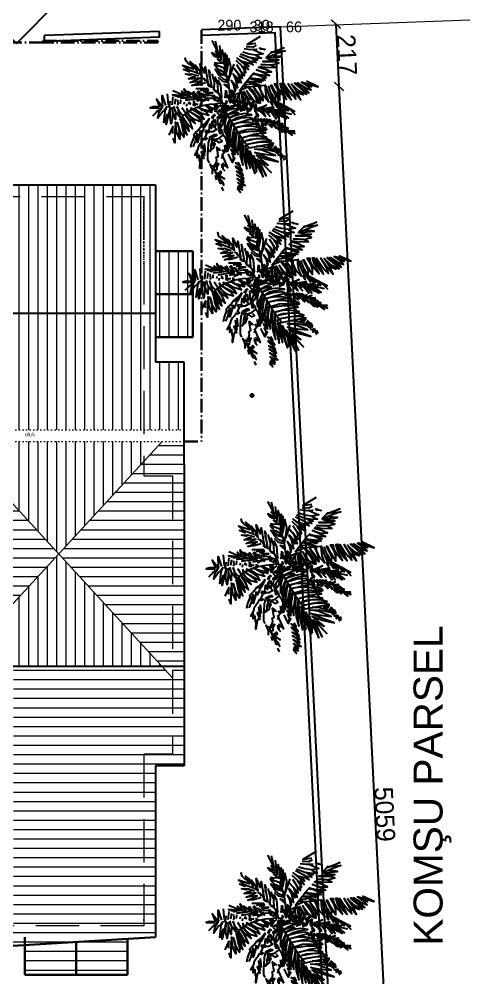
# Model space of a CAD drawing. Extents: x 775040 to 808375, y 4159409 to 4163651.
# Drawn here: x 777409 to 777801, y 4162011 to 4162842 of the extents above; entities that cross this region are included whole.
import ezdxf

# ---------------------------------------------------------------- set-up
doc = ezdxf.new("R2010")
doc.units = 0
doc.header["$MEASUREMENT"] = 0
doc.header["$PDMODE"] = 3
for name, pattern in [('ACAD_ISO07W100', [3, 0, -3]), ('ACAD_ISO10W100', [18, 12, -3, 0, -3]), ('DUZ', [500, 500]), ('HIDDEN', [0.375, 0.25, -0.125])]:
    doc.linetypes.add(name, pattern=pattern)
doc.layers.get('0').update_dxf_attribs({"linetype": 'DUZ'})
for name, color, linetype, lineweight in [('kapı', 3, 'Continuous', 9), ('NKOT', 1, 'Continuous', 0), ('Z_aks', 2, 'ACAD_ISO10W100', 30), ('Z_dış ölçü', 115, 'Continuous', 25), ('Z_g4', 4, 'Continuous', 15), ('Z_iç ölçü dikey', 111, 'Continuous', 25), ('Z_iç ölçü yatay', 75, 'Continuous', 20), ('Z_kesit çizgisi', 6, 'ACAD_ISO10W100', 30), ('Z_tarama', 8, 'Continuous', 5), ('Z_yazı', 4, 'Continuous', 20), ('Z_zemin kat emsal', 1, 'Continuous', 9)]:
    doc.layers.add(name, color=color, linetype=linetype, lineweight=lineweight)
doc.layers.add('site', color=85, linetype='Continuous')
doc.styles.add('ARIAL', font='ariblk.ttf', dxfattribs={"height": 1})
doc.dimstyles.new('ölçü 200', dxfattribs={"dimscale": 4, "dimtxt": 4, "dimasz": 2, "dimexe": 0.1, "dimexo": 0.2, "dimgap": 0.05, "dimtad": 1, "dimdec": 0, "dimlfac": 4, "dimzin": 9, "dimdsep": 46, "dimtxsty": 'Standard', "dimblk1": 'ARCHTICK', "dimblk2": 'ARCHTICK', "dimsah": 1, "dimcen": 0, "dimadec": 0, "dimazin": 0, "dimtfac": 1, "dimtdec": 0, "dimtix": 1, "dimtofl": 0, "dimtmove": 1, "dimatfit": 3, "dimldrblk": 'ARCHTICK', "dimfxl": 0, "dimtolj": 1, "dimtzin": 0, "dimarcsym": 0})
pattern_1 = [(180, (569823.703, 3115891.155), (-9e-16, -8.125), [])]
pattern_2 = [(90, (569823.703, 3115891.155), (-8.125, 9e-16), [])]

# ---------------------------------------------------------------- blocks, each defined once
blk = doc.blocks.new('_ARCHTICK')
at = {"color": 0, "linetype": 'ByBlock', "const_width": 0.15}
blk.add_lwpolyline([(-0.5, -0.5), (0.5, 0.5)], dxfattribs=at)
blk = doc.blocks.new('*D1180')
at = {"layer": 'Defpoints', "color": 0, "transparency": 16777216}
for p in [(777635.23, 4162860.74), (777636.17, 4162835.34), (777338.25, 4162824.36)]:
    blk.add_point(p, dxfattribs=at)
at = {"layer": 'Z_iç ölçü yatay', "color": 0, "lineweight": -2, "transparency": 16777216}
for p, q in [((777337.31, 4162849.75), (777635.23, 4162860.74)), ((777635.27, 4162859.74), (777635.22, 4162861.14)), ((777337.35, 4162848.75), (777337.29, 4162850.15))]:
    blk.add_line(p, q, dxfattribs=at)
at = {"layer": 'Z_iç ölçü yatay', "color": 0, "lineweight": -2, "transparency": 16777216, "xscale": 8, "yscale": 8, "zscale": 8}
for p, rotation in [((777635.23, 4162860.74), 2.112061479129752), ((777337.31, 4162849.75), 182.1120614791297)]:
    blk.add_blockref('_ARCHTICK', p, dxfattribs=dict(at, rotation=rotation))
at = {"layer": 'Z_iç ölçü yatay', "color": 0, "transparency": 16777216, "insert": (777485.97, 4162863.44), "char_height": 16, "attachment_point": 5, "rotation": 2.11206}
blk.add_mtext('\\A1;1193', dxfattribs=at)
blk = doc.blocks.new('*D1187')
at = {"layer": 'Defpoints', "color": 0, "transparency": 16777216}
for p in [(776204.38, 4162225.54), (777701.69, 4161518.06), (777677.46, 4161466.77)]:
    blk.add_point(p, dxfattribs=at)
at = {"layer": 'Z_iç ölçü yatay', "color": 0, "lineweight": -2, "transparency": 16777216}
for p, q in [((776180.58, 4162175.16), (776179.98, 4162173.89)), ((776180.15, 4162174.25), (777677.46, 4161466.77)), ((777677.88, 4161467.68), (777677.29, 4161466.41))]:
    blk.add_line(p, q, dxfattribs=at)
at = {"layer": 'Z_iç ölçü yatay', "color": 0, "lineweight": -2, "transparency": 16777216, "xscale": 8, "yscale": 8, "zscale": 8}
for p, rotation in [((776180.15, 4162174.25), 154.7091750092404), ((777677.46, 4161466.77), 334.7091750092404)]:
    blk.add_blockref('_ARCHTICK', p, dxfattribs=dict(at, rotation=rotation))
at = {"layer": 'Z_iç ölçü yatay', "color": 0, "transparency": 16777216, "insert": (776932.31, 4161827.93), "char_height": 16, "attachment_point": 5, "rotation": 334.70918}
blk.add_mtext('\\A1;6624', dxfattribs=at)
blk = doc.blocks.new('*D1188')
at = {"layer": 'Defpoints', "color": 0, "transparency": 16777216}
for p in [(777638.86, 4162781.19), (777687.05, 4162783.59), (777701.69, 4161518.06)]:
    blk.add_point(p, dxfattribs=at)
at = {"layer": 'Z_iç ölçü yatay', "color": 0, "lineweight": -2, "transparency": 16777216}
for p, q in [((777686.05, 4162783.54), (777687.45, 4162783.61)), ((777749.88, 4161520.46), (777687.05, 4162783.59)), ((777748.88, 4161520.41), (777750.28, 4161520.48))]:
    blk.add_line(p, q, dxfattribs=at)
at = {"layer": 'Z_iç ölçü yatay', "color": 0, "lineweight": -2, "transparency": 16777216, "xscale": 8, "yscale": 8, "zscale": 8}
for p, rotation in [((777687.05, 4162783.59), 92.84752626349925), ((777749.88, 4161520.46), 272.8475262634993)]:
    blk.add_blockref('_ARCHTICK', p, dxfattribs=dict(at, rotation=rotation))
at = {"layer": 'Z_iç ölçü yatay', "color": 0, "transparency": 16777216, "insert": (777726.65, 4162152.43), "char_height": 16, "attachment_point": 5, "rotation": 272.84753}
blk.add_mtext('\\A1;5059', dxfattribs=at)
blk = doc.blocks.new('*D1189')
at = {"layer": 'Defpoints', "color": 0, "transparency": 16777216}
for p in [(777636.17, 4162835.34), (777684.35, 4162837.74), (777638.86, 4162781.19)]:
    blk.add_point(p, dxfattribs=at)
at = {"layer": 'Z_iç ölçü yatay', "color": 0, "lineweight": -2, "transparency": 16777216}
for p, q in [((777683.36, 4162837.69), (777684.75, 4162837.76)), ((777687.05, 4162783.59), (777684.35, 4162837.74)), ((777686.05, 4162783.54), (777687.45, 4162783.61))]:
    blk.add_line(p, q, dxfattribs=at)
at = {"layer": 'Z_iç ölçü yatay', "color": 0, "lineweight": -2, "transparency": 16777216, "xscale": 8, "yscale": 8, "zscale": 8}
for p, rotation in [((777684.35, 4162837.74), 92.84752627063119), ((777687.05, 4162783.59), 272.8475262706312)]:
    blk.add_blockref('_ARCHTICK', p, dxfattribs=dict(at, rotation=rotation))
at = {"layer": 'Z_iç ölçü yatay', "color": 0, "transparency": 16777216, "insert": (777693.89, 4162811.07), "char_height": 16, "attachment_point": 5, "rotation": 272.84753}
blk.add_mtext('\\A1;217', dxfattribs=at)
blk = doc.blocks.new('ağ2')
at = {"layer": 'site'}
for points in [[(17260.1, 17328.1), (17214.5, 17300.3), (17244.9, 17305.6)], [(17091.6, 17314.6), (17106, 17286.5), (17116.3, 17272.6), (17113.6, 17271.8), (17104.4, 17278.2), (17116.9, 17263.6), (17113.4, 17261.7), (17092.1, 17271.6), (17100.8, 17261.6), (17113.1, 17255.2), (17123.5, 17259.8), (17123.6, 17248.4), (17122.2, 17246.2), (17111.6, 17249.1), (17127.5, 17235.9), (17127.5, 17235.9), (17114.5, 17235), (17102.7, 17237.5), (17111.9, 17228)], [(17118.4, 17269.3), (17114.7, 17272.3), (17105.4, 17312.7)], [(17136.7, 17217.2), (17141.9, 17252.8), (17138.5, 17271), (17132.2, 17233.7), (17133.9, 17262.6), (17128.3, 17282.9), (17122.8, 17244), (17123.8, 17257.8), (17119.6, 17297.6)], [(17246.6, 17298.7), (17235.3, 17291.7), (17211.5, 17292.6)], [(17114.1, 17187.2), (17128.8, 17174), (17149.2, 17168.9), (17152.3, 17182.4), (17155.2, 17195.9), (17158.2, 17223.8), (17151.3, 17252.1), (17145.2, 17216), (17140.5, 17199.9), (17136.9, 17211.3), (17144, 17223.9), (17145.7, 17265.2)], [(17188.7, 17261.9), (17224, 17243.7), (17236.2, 17230), (17221, 17236), (17197.7, 17242.1), (17179.9, 17253.4), (17197.7, 17238.3), (17205.2, 17232.7), (17213.8, 17229.3), (17220.3, 17224.4), (17212.7, 17236.3), (17204.9, 17235.9), (17206, 17231.5), (17219.1, 17213.7), (17200.1, 17223.2), (17176.7, 17244.9)], [(17187.7, 17140.1), (17202.4, 17159.9), (17211.3, 17171.6), (17222.6, 17185.2), (17236.7, 17201.5), (17254.1, 17197.1), (17292.5, 17193.7), (17271.8, 17203), (17247.8, 17213.5), (17275.1, 17205.1), (17299.7, 17205.6), (17291.1, 17208.4), (17285.9, 17212), (17254.5, 17221.1), (17257.7, 17225.1), (17277.1, 17222.2), (17315.1, 17221.1), (17297.1, 17229.7), (17263.2, 17231.9), (17298.5, 17229.8), (17325, 17236), (17301.2, 17242.8), (17269.6, 17241.9), (17304.3, 17241.9), (17324.6, 17247.8), (17294.8, 17247), (17287.4, 17251.4), (17280.7, 17254.3), (17295.1, 17254.2), (17310.1, 17255.5), (17323, 17257.1), (17334.5, 17258.9), (17326.9, 17259.7), (17317.1, 17260.4), (17308, 17260.3), (17301.8, 17261.2), (17291.2, 17258), (17282, 17256.9), (17297, 17272.3), (17315.6, 17279.8), (17342.5, 17289.2), (17315.4, 17276), (17298.7, 17274.4), (17346.5, 17278.9), (17315.5, 17267.9), (17285.1, 17255.1)], [(17245.5, 17263.4), (17264.6, 17253.3), (17246, 17252), (17221.5, 17255.4), (17191.7, 17267)], [(17204.7, 17286.6), (17225.4, 17283.4), (17247, 17284.3), (17243.8, 17282.1), (17235.3, 17283.4), (17255.2, 17274.3), (17269.9, 17268.8), (17245.2, 17264.2), (17221.5, 17267.7), (17199.5, 17273.9)], [(17256.3, 17289.8), (17277.7, 17283.2), (17259.3, 17284.8)], [(17023.3, 17228), (17028.9, 17215.8), (16990.7, 17228.5), (17008.4, 17215.7)], [(17015.3, 17204.7), (16993.8, 17214.6), (17009.5, 17214.3), (17035.9, 17204.4), (17046.9, 17199.9), (17053.7, 17195.6), (17056.2, 17191.7), (17053.2, 17195.5), (17051.2, 17207.7), (17034.5, 17228.9), (17041, 17207.8), (17027.1, 17232.5), (17015.3, 17242.4), (17027, 17219.9), (17021.4, 17226.4), (17018.2, 17229.8), (17011.5, 17233.7), (17002.7, 17242.5), (17000, 17253.3), (17001.3, 17244.6)], [(17058.4, 17188.8), (17051.8, 17233.7), (17065.4, 17203), (17069.4, 17223.5), (17078.7, 17170.4), (17074.5, 17170.5), (17079.9, 17167.7), (17077, 17166.7), (17082.3, 17162.6), (17077.7, 17160.8), (17086.2, 17157.7), (17082, 17156.3), (17091, 17154.1)], [(17139.8, 17142), (17138.7, 17126), (17137.2, 17117.3), (17140.7, 17124.1), (17143.5, 17138.2), (17142.9, 17124.9), (17144.4, 17117.4), (17148.5, 17121.7), (17149.5, 17124.9), (17152.3, 17121.3), (17148.8, 17116.6), (17151.1, 17110.8), (17155.6, 17115.1), (17162.8, 17118.2), (17161.8, 17130.1), (17160.6, 17142.9), (17163.9, 17132.4), (17166.7, 17124.1), (17169.8, 17119.2), (17167.8, 17110.4), (17164.7, 17107.5), (17158.5, 17101), (17156.4, 17098.1), (17152.5, 17108.8), (17156.9, 17103.8), (17159.8, 17110.1), (17156.8, 17114.4), (17156.5, 17115.6), (17153.9, 17144.9), (17150.4, 17170.1), (17142.1, 17198), (17136.7, 17215.5), (17131.8, 17220), (17116, 17225.8), (17101, 17231.6), (17115.3, 17214.5), (17139.4, 17204)], [(17151.1, 17180.2), (17158.4, 17198.2), (17169.9, 17232.9)], [(17194.6, 17227), (17201.8, 17217.5), (17209.7, 17204), (17206.3, 17216.2), (17203, 17217.6), (17206.1, 17214.8), (17204.9, 17212.1), (17204.4, 17192.7), (17195.4, 17205.4), (17179, 17230.5)], [(17245.4, 17251.7), (17250.4, 17246.6), (17241.3, 17246.1), (17243.1, 17250.1), (17238, 17250.8), (17225.3, 17255.2), (17238.3, 17246.9), (17245.8, 17238.2), (17229.3, 17241.4)], [(17021.6, 17193.6), (17000.7, 17197.9), (17021.9, 17199), (17046, 17191.8)], [(17093.4, 17149.7), (17082, 17212.2), (17084.9, 17202), (17081.9, 17188.2)], [(17092.5, 17199.6), (17100.2, 17171.1), (17099.5, 17145.3), (17097.8, 17147.8), (17100, 17144), (17102.5, 17139.7), (17105.2, 17140.9), (17107.3, 17135.6), (17110.2, 17140.2), (17112.7, 17132.6), (17113.5, 17135.2), (17117.7, 17127.5), (17122.6, 17116.4), (17124.9, 17112.3), (17126.9, 17119.4), (17125.7, 17129.9), (17123.5, 17160.1), (17114.6, 17177.4), (17114.6, 17161.1)], [(17119.8, 17213.7), (17142, 17196.3), (17128, 17198.4), (17103.3, 17214.8), (17113.9, 17199.2), (17142.9, 17191.6), (17151.8, 17186.1), (17148.9, 17174.2), (17132.3, 17180.2), (17113.5, 17197.6)], [(17193.9, 17205.7), (17197.2, 17183.3), (17179.1, 17205.5), (17169.4, 17217.1), (17181, 17202.6), (17194.1, 17167.7), (17183.2, 17182.1), (17166.1, 17198.9), (17165.7, 17196.8), (17173.1, 17183.5), (17181.3, 17150.4), (17159.1, 17176), (17167.6, 17161.1), (17171.3, 17143.4), (17166.5, 17122.9), (17159.4, 17141.2), (17157.1, 17115.4)], [(17241, 17201.4), (17238.2, 17198.4), (17252.1, 17196.1), (17264.1, 17190.2), (17277.9, 17177), (17256.3, 17180.9), (17223.1, 17184.3), (17223.1, 17183.4), (17234.5, 17180.7), (17255.1, 17175.8), (17263.2, 17168.7), (17244.1, 17171.8), (17221.3, 17172.2), (17214, 17171.9), (17222.6, 17170.1), (17236.8, 17167.9), (17252.2, 17163), (17258.8, 17161.2), (17245.1, 17160.1), (17238, 17159.1), (17237.1, 17164.2), (17245, 17163.1), (17237.9, 17166.4), (17233.9, 17164.8), (17221.5, 17162.1), (17203, 17160.5), (17211.9, 17157.4), (17203, 17154.8), (17222.2, 17153.8)], [(17069.6, 17168.3), (17044.2, 17160.3), (17022.7, 17159.1), (17037.3, 17164.3), (17055.7, 17174.2), (17037.9, 17171.5), (17017, 17169.3), (17037.6, 17177.8), (17050.5, 17183.9), (17031.8, 17182.1), (17010.7, 17181.8), (17025, 17188.9), (17035.7, 17189.4)], [(17076.4, 17174), (17068.4, 17175.1), (17070.5, 17178), (17065.8, 17179.1), (17066.9, 17181.7), (17057.7, 17184.1)], [(17114.3, 17133.5), (17112.7, 17162.9), (17103.6, 17187.1), (17102.4, 17172)], [(17150.3, 17158.8), (17135.3, 17162.2), (17150, 17149.5)], [(17171.6, 17135.5), (17175.2, 17145.5), (17171.9, 17154.7), (17167.6, 17160.7)], [(17171.7, 17185.1), (17182.2, 17173.7), (17186, 17167.3), (17182.4, 17175.2), (17179.2, 17179.3), (17171.4, 17188.8)], [(17241.5, 17180.5), (17249.2, 17179.1), (17257.8, 17177.7), (17271.1, 17174.4)], [(17262.8, 17191.4), (17281, 17185.1), (17273.6, 17191.3)], [(17276.7, 17162.5), (17292.7, 17119.1), (17301.2, 17104.7), (17299.8, 17126.8), (17288.4, 17157.2)], [(17298, 17130.5), (17313.7, 17104.5), (17314.4, 17123.1), (17296.7, 17159.5), (17298.9, 17159.2), (17309.5, 17138.6), (17328.8, 17108), (17328.8, 17126.4), (17323.1, 17144), (17309.8, 17164.4), (17319.1, 17164.3), (17321, 17150.5), (17333.8, 17129.6), (17351.7, 17110.2), (17343.8, 17127.2), (17334.1, 17146.9), (17329.1, 17165.8), (17334, 17166.1), (17341.3, 17145.9), (17354.3, 17122.7), (17367.5, 17108.8), (17358.8, 17129.2), (17347, 17151.1), (17342.2, 17165), (17356.9, 17143.9), (17372.1, 17123.4), (17384.4, 17111.2), (17377.2, 17132.9), (17357.2, 17164.9), (17376.3, 17137.7), (17400.9, 17109.1), (17387.4, 17135.9), (17369.4, 17163.4), (17391.5, 17142.4), (17421, 17128.2), (17413.2, 17138.7), (17379.6, 17166.2), (17381.5, 17166.8), (17408.3, 17144.7), (17428.8, 17133), (17421.3, 17142.2), (17405.8, 17156.6), (17389.7, 17167.3), (17415, 17151.9), (17436.9, 17143.2), (17427.6, 17154.2), (17404, 17170), (17407.5, 17170.7), (17461.9, 17153.8), (17420.7, 17173.1)], [(17403.6, 17170), (17425.6, 17164.2), (17438.6, 17153.7), (17426.2, 17157.1), (17422.3, 17162.4), (17415.8, 17162.4)], [(16941.4, 17091.5), (16938.6, 17129.2)], [(17082.9, 17107.7), (17074.9, 17109.4), (17057.8, 17101.7), (17067.3, 17108.4), (17041.2, 17105.3), (17056.3, 17109.2), (17048.3, 17112.9), (17031.4, 17109.8), (17001.8, 17107.2), (17042.2, 17114.4), (17032, 17118.2), (17012.2, 17115.8), (16984.9, 17114.4), (17007.2, 17116), (17020.2, 17118.7), (17007.9, 17118.7), (17015.9, 17119.8), (17008.8, 17122.7), (16993.6, 17121.7), (16973.6, 17119.5), (16978.7, 17119.8), (16963.9, 17122.8), (16968.7, 17125.3), (16955.7, 17126.7), (16990, 17125.4), (16994.7, 17124.3), (16957.2, 17140.1)], [(16994.1, 17125.3), (16987.6, 17138.6), (16996.5, 17128.4), (17005.9, 17124.3), (17002.1, 17127.8), (16996.3, 17146.5), (17010.8, 17128.9), (17017.3, 17121.3), (17010.9, 17124.5), (17016.3, 17119.4), (17007.4, 17120.7), (17017.4, 17120.9), (17011.4, 17131.2), (17015.8, 17127.2), (17009.1, 17137.9), (17015.4, 17130.8), (17013.3, 17135.1), (17029.3, 17122.4), (17026.1, 17130.7), (17034, 17120.9), (17025.5, 17134.6), (17031.1, 17126.9), (17029.6, 17136.4), (17032.7, 17132.2), (17035.4, 17118.8), (17047.1, 17114), (17049.2, 17115.8), (17030.3, 17134.5)], [(17040.4, 17137.8), (17052.1, 17123.2), (17054.6, 17116.1), (17057.6, 17117.7), (17046, 17138.7), (17051.9, 17130), (17057.3, 17131.1), (17065.3, 17126.9), (17061.6, 17125.1), (17070.5, 17120.5), (17063.5, 17119.6), (17069.8, 17114.1), (17075.5, 17115.9), (17079.3, 17106.9), (17080, 17114.2), (17093.4, 17115), (17102.7, 17117.4), (17093.4, 17122.5), (17101.7, 17124.4), (17078.5, 17122.3), (17071.3, 17128.4), (17095.5, 17133.5), (17071.7, 17134.3), (17075.2, 17135.2), (17064.8, 17136.8), (17081.1, 17142.5), (17054.1, 17141.5), (17078.3, 17147.1), (17037.1, 17147)], [(17186.8, 17140.9), (17218.7, 17154), (17243.1, 17155.8), (17276.8, 17159.6), (17277.2, 17146.3), (17280.2, 17126.4), (17289.5, 17101.8), (17272.3, 17121.5), (17261.3, 17144.7), (17261.5, 17155.8), (17252.9, 17156.6), (17260.1, 17143.4), (17264.8, 17130.4), (17267.6, 17122.1), (17269.3, 17105), (17258.7, 17123.8), (17250, 17136.8), (17238.4, 17151.7), (17249.1, 17134.7), (17256.7, 17120.4), (17259.7, 17096.8), (17250, 17116.8), (17236, 17140.1), (17225.6, 17149.3), (17221, 17149.9), (17237.5, 17128.4), (17246, 17112.4), (17252.9, 17097.5), (17235.3, 17109.2), (17212.5, 17139.8), (17229.4, 17108.5), (17217.9, 17114), (17202.8, 17137.4), (17208.3, 17120), (17207.3, 17102.6), (17201.3, 17115.1), (17200, 17134.4), (17195.2, 17134), (17196.2, 17119), (17197.6, 17105.9), (17193.1, 17097.1), (17188.7, 17113.1), (17188.8, 17128.1), (17191.8, 17136.2), (17187.7, 17133), (17180.8, 17118.4), (17174.8, 17098.1), (17171.3, 17108), (17174.4, 17121.1), (17169.1, 17114.8), (17164.2, 17106.5), (17165.4, 17098.8), (17169, 17094.5), (17177.7, 17090.6), (17182.1, 17092.3), (17184, 17099.9), (17182.9, 17104.9), (17187.9, 17100.6), (17186.4, 17093.9), (17181.6, 17092.7), (17179.7, 17085), (17192.4, 17081.4), (17191.8, 17091.4), (17186.7, 17094.6), (17187.4, 17085.3), (17198.3, 17086.2), (17202.4, 17095.7), (17200.4, 17103.3), (17207.9, 17092.4), (17199.8, 17082.3), (17198.7, 17090.1), (17197.4, 17082.1), (17190.2, 17079.5), (17193.3, 17069.2), (17203, 17076.1), (17195.4, 17079.5), (17192.6, 17071.5), (17207.3, 17074.1), (17215.5, 17091), (17211.3, 17098.7), (17204.9, 17086.6), (17208.1, 17080.8), (17221, 17078.9), (17223.8, 17071.4), (17215.7, 17066.2), (17214.8, 17081), (17226.8, 17071.5), (17232.8, 17082), (17229.6, 17088.4), (17236.4, 17096.8), (17241.3, 17100.8), (17234.3, 17101.6), (17225.4, 17088.8), (17223.8, 17099.9), (17215.4, 17112.3), (17216.1, 17095.7), (17227.6, 17095.3), (17226.5, 17079.9), (17239.5, 17088.7), (17244.6, 17093.3), (17239.7, 17082.8), (17245.9, 17091.6), (17239.9, 17076), (17247.7, 17083.9), (17241.3, 17075.6), (17282.3, 17090.9), (17263.8, 17080.7), (17272.2, 17084.3), (17265.9, 17078), (17306.3, 17084.2), (17288.8, 17075.5), (17307.5, 17079.8), (17297.9, 17075.2), (17308.1, 17075.1), (17314.6, 17074.3), (17335.7, 17077.7), (17336.3, 17074.3), (17324.2, 17070.4), (17336, 17070.9), (17350, 17071.6), (17334.3, 17067.4), (17368.2, 17059.6), (17333, 17065.1), (17359, 17045.7), (17330.1, 17064.5), (17350.3, 17043.3), (17332.2, 17055.1), (17320.3, 17068.4), (17312, 17070.6), (17310.9, 17067.7), (17334.8, 17049.8), (17332.1, 17054.5)], [(17170.4, 17126.4), (17195.8, 17138.2)], [(17400.7, 17138.4), (17409.4, 17126.3), (17388.7, 17133.2), (17392.5, 17137.8), (17401.8, 17131.6)], [(16898.9, 17068.1), (16914.3, 17075.9), (16920.1, 17084.8), (16899.6, 17111.1), (16910.1, 17084.2), (16889.9, 17085), (16877.9, 17081.1), (16908.2, 17080.3)], [(16922.7, 17085.7), (16921.1, 17089.9), (16920, 17124.1), (16930.9, 17089.4)], [(16939.1, 17083.3), (16946.4, 17091.7), (16947.1, 17104.2)], [(16954.4, 17091.7), (16957.7, 17119.6)], [(17139.6, 17074.1), (17143.5, 17082.8), (17150.4, 17088.6), (17143, 17087.4), (17136.7, 17083.8), (17130.9, 17083.9), (17128.1, 17073.4), (17127.6, 17065.7), (17134.1, 17063), (17136.4, 17074), (17132.5, 17075.9), (17137.8, 17076.7), (17134.5, 17080.6), (17132.8, 17086.6), (17140.2, 17091.5), (17145.9, 17100.7), (17142, 17105.4), (17142.1, 17101.6), (17141.2, 17097.1), (17134.8, 17095), (17130.1, 17096), (17128.5, 17101.3), (17126.7, 17107.4), (17123.4, 17112.6), (17119.4, 17113), (17109.4, 17116.8), (17105.8, 17119.1), (17107.4, 17114.7), (17104.9, 17112), (17099.3, 17110), (17105.8, 17107.3), (17114.5, 17104), (17117.4, 17107), (17113.2, 17110.3), (17118.6, 17110), (17121.5, 17104.9), (17123, 17099.9), (17122.6, 17096.4), (17118.6, 17096.9), (17105, 17094.4), (17084.5, 17092.6), (17053.5, 17086.9), (17035, 17079.7), (17010, 17068.6), (16993.3, 17055.6), (16982.1, 17041), (16982.3, 17041.6), (16986.4, 17026.9), (16989.8, 17008.6), (16995, 16992.4), (16994.4, 16978.9), (16985.8, 16993), (16979.5, 17006.8), (16974.1, 17023.2), (16972.2, 17029.8), (16977.6, 17011.8), (16980.4, 16999.4), (16980.5, 16988.3), (16980.9, 16972.9), (16970.4, 16994.4), (16966.1, 17031.1), (16963.9, 16989.3), (16964.1, 16959.5), (16957.9, 16976.2)], [(16963.9, 17094.2), (16966.8, 17113.9)], [(16973.6, 17090.5), (16975.6, 17095.7), (16973.8, 17109.1)], [(16983, 17094.9), (16985, 17108.4)], [(16996.3, 17094), (16997.1, 17100.9)], [(17004.4, 17086.9), (17006, 17095.9)], [(17013.8, 17094.4), (17013.9, 17100.8), (17016.7, 17094), (17018.5, 17098.1)], [(17025.7, 17104.1), (17034.5, 17103)], [(17030.2, 17104.1), (17027.5, 17091.5), (17034.4, 17088.8), (17034.1, 17095.9), (17042.9, 17092.7), (17042.3, 17096.1)], [(17056.1, 17094.7), (17056.6, 17086.4), (17054.5, 17085.4), (17052.7, 17090.5), (17053.6, 17097.6)], [(17300.2, 17113.5), (17313.5, 17104.7), (17328.4, 17096.9), (17348.6, 17086.6), (17379.2, 17068.6), (17361.3, 17078.3), (17380.4, 17058.5), (17358.2, 17081.6), (17357.1, 17070.3), (17354.7, 17078.3), (17352.4, 17072.3), (17337.9, 17090.6), (17337.7, 17081.5), (17329, 17096.9), (17329.8, 17081.4), (17320.1, 17100.3), (17309.7, 17104.9), (17320.3, 17082.6), (17308.2, 17101.1), (17298.8, 17103.7), (17302.9, 17090.2), (17294.7, 17105.9)], [(16966.1, 17068.5), (16965.6, 17040.1), (16955.3, 17069.2), (16954.4, 17080.9), (16955, 17065.7), (16953.8, 17043.2), (16951, 17025.8), (16947, 17046.6), (16947.5, 17083.4), (16940.9, 17053.6), (16933.6, 17023.4), (16937, 17058.2), (16925.1, 17030), (16928.8, 17060.7), (16931.5, 17074.6), (16929.6, 17072.7), (16933.4, 17077.2), (16935.6, 17084.2), (16925.3, 17070.1), (16921.4, 17068.5), (16904.8, 17045), (16909.5, 17067.3), (16920.5, 17084.8), (16904.7, 17070.8), (16885.8, 17052.6)], [(16993.2, 17052.8), (16979.3, 17067.2), (16972.1, 17084.9), (16981.9, 17046.9), (16965.8, 17068.4), (16960.2, 17087.2)], [(16991.3, 17007.2), (17006, 16987.9), (16997.6, 17011.4), (16991.1, 17029.8), (16985.5, 17043.1), (17001.2, 17014.3), (17013.7, 16999.8), (17008.8, 17016.2), (17001.5, 17031.9), (16990.7, 17051.4), (17009.5, 17021.6), (17025.2, 17008.4), (17017.6, 17028.9), (16998.9, 17058.5), (16999.5, 17058.7), (17014.7, 17041.4), (17034.8, 17026.4), (17026.9, 17038.2), (17014.8, 17052.3), (17006.2, 17061.5), (17008.6, 17062.8), (17017.8, 17049.9), (17030.4, 17041.5), (17054.4, 17034.3), (17044.2, 17047.7), (17029.3, 17058.7), (17012.4, 17069.1), (17042, 17053.5), (17065.1, 17042.3), (17057.2, 17054.5), (17041.6, 17064.8), (17022.6, 17074.8), (17031, 17077.3), (17050.5, 17065.3), (17068.9, 17059.6), (17081.9, 17055.2), (17071.7, 17067.5), (17045, 17082.2), (17064.1, 17075.9), (17086.8, 17070.6), (17091.9, 17071.6), (17083.2, 17078.1), (17071.4, 17088.2), (17076.3, 17088.3), (17096.9, 17080), (17104.6, 17080.6), (17103.6, 17086.1), (17099.7, 17089.7), (17104.8, 17091.6), (17108.7, 17093.2), (17111.8, 17087.9), (17109, 17089.1), (17109.7, 17086.5), (17108.6, 17083.4), (17102.8, 17079.8), (17101.7, 17074.7), (17096.8, 17078.3), (17093.3, 17075.3), (17089.7, 17081.5), (17082.7, 17080.5), (17081.4, 17086.3), (17074.6, 17085.6), (17092.7, 17076.9), (17092.6, 17073.7), (17091.3, 17065.3), (17086.8, 17066.2), (17084.6, 17068.9), (17079.6, 17067.6), (17077.5, 17070.7), (17071.8, 17070.3), (17067.9, 17074.8)], [(17011, 17068.9), (17005.8, 17077.7), (17006.7, 17064.6), (17001.3, 17061.1), (16987.7, 17081.1)], [(17026.1, 17076.3), (17018.7, 17080.4), (17019.6, 17073.2)], [(17130.8, 17092.5), (17126.9, 17082.8), (17124.8, 17075.8), (17125.1, 17066.5), (17124.8, 17056.5), (17117.5, 17056.7), (17113.3, 17061.9), (17113.7, 17068.6), (17119, 17073.7), (17120.4, 17067.6), (17116.7, 17069.3), (17109.1, 17067.8), (17102.7, 17070), (17109.7, 17077.1), (17114.4, 17084.5), (17125.4, 17091.9)], [(17138.6, 17069.3), (17158.2, 17036.4), (17180.4, 17000.1), (17204.9, 16964.5), (17222, 16942.1), (17248.3, 16947.5), (17289.4, 16955.5), (17305.9, 16956.9), (17289.3, 16961.5), (17266, 16962.3), (17246.4, 16959.6), (17212.5, 16953.8), (17248.8, 16961.7), (17269.5, 16965.2), (17298.3, 16967.2), (17280, 16972.4), (17255.9, 16973.9), (17227.1, 16971.4), (17210.2, 16966.6), (17247.1, 16974.2), (17273.2, 16977.4), (17282, 16979.5), (17253.2, 16983.7), (17231.9, 16984.4), (17219.2, 16982.4), (17201.3, 16978.2), (17238.2, 16989.5), (17265.6, 16993.4), (17279.3, 16994.5), (17256, 16999), (17228.4, 16999.5), (17206.5, 16996.2), (17189.9, 16993.2), (17187.3, 16998.4), (17212.7, 17005.9), (17233.6, 17008), (17256.2, 17005.8), (17277.3, 17002.5), (17252.7, 17012.8), (17230.5, 17017.9), (17207.4, 17017.7), (17187.3, 17014.9), (17174.2, 17012.3), (17212.3, 17021.7), (17235.1, 17025.5), (17245.6, 17026.2), (17223.3, 17030.7), (17201, 17030.6), (17184.2, 17028.7), (17167.4, 17024.6), (17193.8, 17032.5), (17215.1, 17039.2), (17234.4, 17043.2), (17223, 17047.6), (17192.7, 17044.9), (17171.7, 17038.6), (17160.9, 17035.7), (17179.9, 17047.4), (17200, 17052.8), (17221, 17056.5), (17231.5, 17057.3), (17207, 17061), (17187.8, 17058), (17168.6, 17052.2), (17153.1, 17045.3), (17153, 17047.8), (17175, 17059.6), (17184.8, 17063.6), (17176.3, 17065), (17163.7, 17061.6), (17149.8, 17056.5), (17148.4, 17058.6), (17165.4, 17068.1), (17179.1, 17073.3), (17186.9, 17076), (17167.3, 17078.2), (17151.2, 17073.6), (17146.1, 17070.7), (17155.7, 17078.5), (17172.6, 17087.7), (17161.9, 17087.3), (17148.7, 17080.1), (17141.6, 17070.7), (17140.4, 17068.1), (17133.9, 17055), (17130.2, 17035.9), (17132, 17026.6), (17135.6, 17041.3), (17142.3, 17058.2), (17145.9, 17056.4), (17140.5, 17042.8), (17136.7, 17025.1), (17136.1, 17002), (17139.6, 16994.4), (17143.8, 17011.9), (17149.1, 17029.1), (17153.9, 17038.9), (17149.2, 17017.7), (17147.1, 16997.5), (17146.4, 16981.5), (17147.3, 16979.3), (17151.8, 16994.4), (17156.8, 17014.5), (17161.4, 17028.7), (17163.3, 17026), (17158.5, 17013.8), (17153.5, 16975.9), (17152.6, 16955.6), (17152.8, 16940), (17157.5, 16954.3), (17162.3, 16974.8), (17165.1, 16988.4), (17167.5, 17000.6), (17170.8, 17012.4), (17164.9, 16971.9), (17165.3, 16956.5), (17166.3, 16937.5), (17172.1, 16917.9), (17174, 16936.9), (17173.7, 16955.2), (17173.7, 16973.1), (17175.7, 16990.1), (17177.5, 16998.2), (17178.7, 16995.9), (17173.9, 16964.9), (17174.6, 16943), (17182.8, 16918.7), (17183.3, 16944.8), (17185.7, 16969.7), (17188.4, 16988.4), (17188.9, 16947.2), (17190.8, 16914.1), (17199.9, 16882.2), (17197.6, 16905.2), (17196.6, 16929.1), (17197.9, 16971.5), (17200.7, 16930.5), (17204.7, 16903.6), (17213.4, 16869.6), (17211.7, 16906), (17209.5, 16942.3), (17207.8, 16950.9), (17213.6, 16909.2), (17224.8, 16872.2), (17221.7, 16898.3), (17215.4, 16940.1), (17225.7, 16896.6), (17241.5, 16853.4), (17234.4, 16886.1), (17224.4, 16930.5), (17241.4, 16888.2), (17246.9, 16859.4), (17246.9, 16882.8), (17237, 16914.4), (17254.3, 16871.4), (17270.1, 16842), (17253.5, 16894.9), (17249.5, 16903.6), (17280.7, 16845.3), (17256.6, 16898.9), (17297.9, 16857.3), (17258.1, 16898.4), (17288.1, 16882.4), (17246.9, 16917.4), (17281.2, 16903.5), (17323.1, 16893.5), (17281.8, 16909.1), (17241.5, 16925.8), (17275.3, 16920), (17312.8, 16916), (17265.7, 16934.1), (17241.7, 16937.4), (17270.6, 16939), (17328.3, 16926.6), (17292.8, 16940.5), (17268.4, 16947.2), (17246, 16947.2)], [(17270.7, 17078.5), (17266.3, 17071.8), (17273.9, 17071.3), (17270.3, 17077.1), (17265.4, 17074.9), (17278.3, 17051), (17264.4, 17064.6), (17256.3, 17078.7), (17256.4, 17069.2), (17253.3, 17076.7), (17249.2, 17071.1), (17244.2, 17077), (17241, 17071), (17248.5, 17062.8), (17254.5, 17053.9), (17245.6, 17060.6), (17253, 17050), (17246.7, 17051.7), (17242, 17041.4), (17232.4, 17040.3), (17235.8, 17034.7), (17240.4, 17040.9), (17245.8, 17031.3), (17252.9, 17043.1), (17251.3, 17032.1), (17263.6, 17043), (17261.7, 17034.3), (17274.5, 17043.4), (17267.3, 17032.6), (17284.2, 17042.3), (17273.3, 17036.4), (17294.6, 17041.2), (17278.3, 17034.2), (17298.5, 17037.1), (17285.6, 17032.9), (17294.5, 17031.4), (17309.6, 17037.3), (17300.5, 17028.2), (17326, 17035.6), (17307, 17028.4), (17320.7, 17029.9), (17312.1, 17027.3), (17338.2, 17026.8), (17317.9, 17022.8), (17339.8, 17021), (17325.3, 17019.5), (17345.1, 17018.4), (17330.3, 17017.8), (17349.1, 17014.7), (17337.4, 17014.8), (17357.5, 17010.1), (17343.9, 17010.5), (17354.4, 17007.3), (17348.1, 17006.6), (17358.7, 17003.6), (17354.2, 17000.4), (17379.6, 17000.1), (17360.4, 17000.4), (17380.7, 16991.6), (17361.6, 16998), (17370.8, 16986.6), (17358.2, 16995.5), (17350.9, 17004), (17352, 16997.3), (17344.3, 17008.4), (17345.6, 16994.2), (17332.1, 17014.4), (17336.2, 16997.3), (17320.2, 17024), (17331.2, 16999), (17306.8, 17024.6), (17315.4, 17010.5), (17294.3, 17030), (17300.9, 17012.8), (17278.5, 17033.6), (17282.5, 17025.1), (17277, 17031.5), (17280, 17020.3), (17266.1, 17030.4), (17264.3, 17025.3), (17271, 17015.8), (17281.1, 17010.4), (17282.3, 17005.3), (17274, 17012.1), (17263, 17016.2), (17257.3, 17016.2), (17255.5, 17025.6), (17247.4, 17018.2), (17252.8, 17032.7), (17247.7, 17024.7), (17245.9, 17041.1), (17236.8, 17036.1), (17245.7, 17052.7)], [(17303.6, 17070.3), (17326.4, 17043.4), (17318.9, 17056), (17298.1, 17075.8), (17287.2, 17077.4), (17294.3, 17071.7), (17315.9, 17043.1), (17296.7, 17066.8), (17285.9, 17074.5), (17284.3, 17067.8), (17291.4, 17063.7), (17282.5, 17075.6), (17271.2, 17076.7), (17294.7, 17051)], [(17019.2, 16944.5), (17021.7, 16956.9), (17025.7, 16966.7), (17031.8, 16983.4), (17029.1, 16987.7), (17035.5, 16995.6), (17042.3, 17001.9), (17052.3, 17014.6), (17061.9, 17022.3), (17072.6, 17032), (17082.3, 17044.3), (17065.4, 17013.3), (17067.2, 17025.2)], [(17083.3, 17043.5), (17069.9, 17018.2), (17072.4, 17026.6), (17055.1, 17015.7), (17062, 17022), (17063.7, 17008.5), (17056.3, 16990.9), (17055.6, 16998.8), (17050.2, 17000.3), (17049.8, 16987.1), (17041.9, 16960.7), (17044.8, 16984.1), (17041.7, 16992.1), (17037.2, 16983), (17034.5, 16964.3), (17026.6, 16945.7)], [(17082.4, 17001.2), (17084.7, 17024.5), (17091.4, 17009.3), (17090.7, 17024.8), (17093.1, 17033.8), (17097.1, 17015), (17105.8, 17026.4), (17103.3, 17039), (17100.3, 17031.6), (17097.4, 17039.3), (17096.4, 17029), (17093.4, 17036)], [(17099.5, 17060), (17103.9, 17055.1), (17099.7, 17057.1), (17096.4, 17054), (17098.2, 17048.2), (17093.3, 17050.7), (17096.5, 17044.9), (17089.6, 17046.7)], [(17139.6, 16953.4), (17145, 16937), (17147.5, 16930.3), (17148.6, 16936.9), (17149.2, 16954.3), (17149.1, 16968.6), (17145.2, 16983.2), (17143.1, 16989.7), (17138.9, 16997.4), (17136.7, 17006.2), (17139.9, 17018.4), (17135.4, 17027.2), (17133.1, 17031.3), (17125.8, 17018.5), (17121.8, 17012), (17120.5, 17025), (17125.2, 17038.6), (17128.9, 17044.6), (17130.1, 17056.2), (17123, 17052.9), (17118.9, 17044), (17120.9, 17054.5), (17118.5, 17054.3), (17110.3, 17048), (17111.6, 17040.9), (17111.5, 17030.9), (17113.9, 17017.7), (17116.9, 17002.7), (17118.6, 16993.7), (17123.3, 16992.6), (17121.7, 17004.4), (17122.9, 17006.6), (17128.1, 16999.1), (17130.4, 16989.7), (17136.5, 16982.1), (17140.6, 16972.2), (17144.7, 16961.7), (17145.1, 16950.6), (17144.5, 16940.7), (17143.1, 16930.6), (17142.2, 16929), (17137.2, 16931.2), (17138.9, 16937.8), (17136.9, 16951.5)], [(16956.8, 16992.4), (16957.1, 17016.2), (16942.9, 16986.5)], [(16966.1, 16998.9), (16967.6, 16993.7), (16967.2, 16998), (16965.2, 17005.6), (16965.6, 17015.1)], [(16976, 17015.7), (16977.3, 17008.4), (16980.2, 16998.3), (16981.2, 16991.2), (16982.3, 16986.7), (16977.8, 16991), (16980.1, 16995.1), (16977.7, 17000.1)], [(17065.4, 16957), (17069.2, 16928.3), (17064.8, 16946.6), (17060.1, 16947.3), (17063.9, 16928.3), (17066.1, 16916), (17057, 16929.1), (17055.6, 16927.6), (17064.6, 16905.2), (17060.3, 16908.1), (17056.8, 16903.4), (17055.2, 16899.6), (17051, 16871.7), (17051.5, 16896.1), (17049.4, 16897.4), (17048.7, 16917.1), (17041.4, 16907.2), (17042.8, 16924.9), (17032.8, 16917.2), (17043.3, 16935.6), (17046.5, 16948.5), (17052.5, 16958.9), (17061.4, 16968.6), (17061.4, 16969.5), (17062.8, 16974.5), (17070.2, 16971.8), (17075.7, 16975.2), (17068.6, 16978.1), (17074.6, 16991.4), (17070, 16998.5), (17071.7, 17003.9), (17082.9, 17002.7), (17082.6, 16995.4), (17076.5, 16995.4), (17072.2, 16995.2), (17081.8, 16999), (17096.3, 16999), (17105.9, 17005.1), (17109.9, 17006.3), (17102.3, 17012.5), (17108.7, 17026.5)], [(17250, 17007.9), (17252.6, 17002.2)], [(17083.5, 16890.9), (17078.7, 16901), (17078.6, 16919.1), (17079.2, 16934.1), (17080.7, 16959.6), (17083.5, 16970.4), (17085.4, 16980.9), (17101.2, 16989), (17108, 16988.4), (17108.9, 16984.1), (17101.3, 16982.2), (17091.7, 16978), (17089.9, 16970.2), (17091.7, 16967.9), (17106.1, 16972.7), (17118, 16976.3), (17129.6, 16985.3)], [(17101, 16972.2), (17097.2, 16973.3), (17093.6, 16967.6), (17091.3, 16959.9), (17088.8, 16949.7), (17089, 16942.1), (17084.6, 16930.2), (17090.2, 16935.3), (17097.8, 16941.4), (17099.7, 16948.6), (17103.6, 16956.8), (17098.2, 16952.4), (17094.7, 16950.4), (17093.8, 16954.8), (17099.2, 16960.9), (17103.7, 16965.7), (17104.9, 16968.9), (17117.3, 16961.2), (17127.5, 16965.9), (17121, 16972)], [(17264.4, 16991.7), (17273.5, 16983.2)], [(17280.6, 16977.5), (17288.5, 16969.7)], [(17094.7, 16851.1), (17094.6, 16867.2), (17086.9, 16885.8), (17091.6, 16878.6), (17093.3, 16878.1), (17097.3, 16879.8), (17099.4, 16875.2), (17100.2, 16866.4), (17110.4, 16866.8), (17110.8, 16877.3), (17116.2, 16887.4), (17109.7, 16886.5), (17107.5, 16876.4), (17103.7, 16882), (17101.9, 16885.7), (17106.3, 16885.7), (17109.8, 16898.2), (17108.3, 16905.3), (17107.1, 16909.7), (17114.9, 16913.8), (17113.4, 16917.9), (17112.4, 16924.5), (17109, 16944.8), (17113, 16941), (17115, 16934), (17115.9, 16940.3), (17122.6, 16933)], [(17128.5, 16936.7), (17135.1, 16924.9), (17129.1, 16918.5), (17125.7, 16904.2)], [(17157.4, 16937.7), (17167.1, 16933.5), (17159.8, 16932.6), (17163.9, 16928.4), (17168, 16921.7), (17161.2, 16922.4), (17167.2, 16919.6), (17163.6, 16918.8), (17164.7, 16913.4), (17172.2, 16906.9), (17166.3, 16907.6), (17170.4, 16903.3), (17165.9, 16905.7), (17169, 16900.8), (17166.4, 16903.2), (17166.9, 16897.1), (17164.4, 16899.9), (17163.9, 16891.8), (17155.3, 16909), (17149.2, 16921.2)], [(17158.3, 16956.1), (17165.5, 16949.7), (17159.4, 16950.1), (17166.1, 16943.9), (17161.5, 16948.2), (17163.9, 16941.5)], [(17294.5, 16939.6), (17283.1, 16954.3)], [(17287.6, 16953), (17293.7, 16953.9), (17289.2, 16949.1), (17302.8, 16954), (17296.3, 16946.1), (17305.2, 16952.6), (17298.1, 16942.8)], [(17313.8, 16948.6), (17304.3, 16938), (17315.4, 16944.7), (17311.9, 16937), (17320.7, 16940.3), (17317.4, 16936.3), (17325.2, 16938), (17321.4, 16933.5), (17327.3, 16933.2), (17325.9, 16929.7), (17329.2, 16930.6), (17320.4, 16921.6), (17322.9, 16926.4), (17315.5, 16925.1), (17316.7, 16928), (17311.5, 16929.9)], [(17126.4, 16920.1), (17131, 16909.2), (17146.5, 16872.6), (17144.9, 16880.1), (17142.6, 16883.7), (17141.4, 16878.2), (17139.1, 16882.8), (17137.6, 16879.4), (17135.3, 16884.8), (17132.6, 16884.5), (17131.6, 16890.7)], [(17321.6, 16916.8), (17328.2, 16918.2), (17326, 16916.5), (17332.9, 16919.9), (17330.8, 16914.4), (17339.6, 16919.4)], [(17335.3, 16920.9), (17330.7, 16914.5), (17330.1, 16908.2), (17341.2, 16915.9)], [(17346.7, 16914.3), (17335.9, 16905.3)], [(17340.6, 16899.6), (17349.8, 16907.5)], [(17135.5, 16810.8), (17126, 16821.6), (17122.5, 16818.7), (17111.7, 16844.8), (17101.1, 16865.1), (17101.6, 16865.1), (17107.8, 16856), (17114.9, 16854.9), (17122, 16861.3), (17124.6, 16854.7), (17119.8, 16851), (17114.8, 16850), (17117, 16847.9), (17135.7, 16834.3), (17127.6, 16840), (17119.7, 16840.2), (17116.9, 16845.2), (17118.4, 16836.7), (17126.4, 16827.4), (17132.2, 16815.2), (17126.8, 16821.3), (17124.2, 16818.9)], [(17125.7, 16886.8), (17128.5, 16874), (17128.4, 16880.9), (17130.8, 16873), (17130.6, 16869.2), (17130.9, 16870), (17136.8, 16863.1)], [(17178.8, 16800.8), (17191.6, 16787.2), (17182.3, 16805.7), (17198.1, 16797.1), (17185.1, 16810.7), (17199.1, 16804.3), (17182, 16822.1), (17199.3, 16813.1), (17208.3, 16811.8), (17180.2, 16836.1), (17203.1, 16823.8), (17194.3, 16838.5), (17178.4, 16848.9), (17203.8, 16835.4), (17194.4, 16848.3), (17177.3, 16860.9), (17189.4, 16856.5), (17200.7, 16847.3), (17191.6, 16861.9), (17175.3, 16875.5), (17190.4, 16866.8), (17174.9, 16878.7), (17197.9, 16863.7), (17186.5, 16879.3), (17173.8, 16890.7), (17190.9, 16880.5), (17183.8, 16892.8)], [(17108.3, 16830.8), (17105.2, 16846.6)], [(17125.8, 16806), (17131.9, 16793.3)]]:
    blk.add_lwpolyline(points, dxfattribs=at)

msp = doc.modelspace()

# ---------------------------------------------------------------- hatches: boundary and pattern name
at = {"layer": 'Z_tarama'}
h = msp.add_hatch(dxfattribs=at)
h.set_pattern_fill('ANSI31', color=256, scale=65, angle=45, style=0)
h.set_pattern_definition(pattern_2)
h.paths.add_polyline_path([(777032.45, 4162698.36), (777024.95, 4162587.11), (777032.45, 4162587.11), (777042.45, 4162587.11), (777042.45, 4162688.36), (777242.45, 4162688.36), (777242.45, 4162673.36), (777316.2, 4162673.36), (777316.2, 4162688.36), (777517.45, 4162688.36), (777517.45, 4162587.11), (777527.45, 4162587.11), (777527.45, 4162698.36), (777306.2, 4162698.36), (777306.2, 4162683.36), (777252.45, 4162683.36), (777252.45, 4162698.36)])
h.paths.add_polyline_path([(777042.45, 4162688.36), (777042.45, 4162587.11), (777517.45, 4162587.11), (777517.45, 4162688.36), (777316.2, 4162688.36), (777316.2, 4162673.36), (777242.45, 4162673.36), (777242.45, 4162688.36)], flags=16)
h.paths.add_polyline_path([(777268.29, 4162638.12), (777293.03, 4162638.12), (777293.03, 4162631.91), (777268.29, 4162631.91)], flags=8)
h = msp.add_hatch(dxfattribs=at)
h.set_pattern_fill('ANSI31', color=256, scale=65, angle=45, style=0)
h.set_pattern_definition(pattern_2)
h.paths.add_polyline_path([(777527.45, 4162603.48), (777559.95, 4162603.48), (777559.95, 4162640.74), (777527.45, 4162640.74)])
h.paths.add_polyline_path([(777559.95, 4162603.48), (777527.45, 4162603.48), (777527.45, 4162566.21), (777559.95, 4162566.21)])
h = msp.add_hatch(dxfattribs=at)
h.set_pattern_fill('ANSI31', color=256, scale=65, angle=45, style=0)
h.set_pattern_definition(pattern_2)
h.paths.add_polyline_path([(777042.45, 4162587.11), (777024.95, 4162587.11), (777032.45, 4162475.86), (777085.57, 4162475.86), (777095.57, 4162475.86), (777095.57, 4162485.86), (777042.45, 4162485.86)])
h.paths.add_polyline_path([(777042.45, 4162587.11), (777042.45, 4162485.86), (777095.57, 4162485.86), (777095.57, 4162475.86), (777105.57, 4162475.86), (777105.57, 4162490.86), (777128.07, 4162490.86), (777128.07, 4162475.86), (777344.33, 4162475.86), (777344.33, 4162485.86), (777517.45, 4162485.86), (777517.45, 4162587.11)])
h.paths.add_polyline_path([(777517.45, 4162485.86), (777552.45, 4162485.86), (777552.45, 4162534.61), (777552.45, 4162544.61), (777527.45, 4162544.61), (777527.45, 4162587.11), (777517.45, 4162587.11)])
h = msp.add_hatch(dxfattribs=at)
h.set_pattern_fill('ANSI31', color=256, scale=65, angle=135, style=0)
h.set_pattern_definition(pattern_1)
h.paths.add_polyline_path([(777353.54, 4162475.86), (777344.33, 4162475.86), (777344.33, 4162280.86), (777353.54, 4162280.86), (777443.39, 4162378.36)])
h.paths.add_polyline_path([(777542.45, 4162445.86), (777517.45, 4162445.86), (777517.45, 4162458.73), (777443.39, 4162378.36), (777533.24, 4162280.86), (777542.45, 4162280.86)])
h.paths.add_polyline_path([(777552.45, 4162455.86), (777552.45, 4162475.86), (777533.24, 4162475.86), (777517.45, 4162458.73), (777517.45, 4162445.86), (777542.45, 4162445.86), (777542.45, 4162280.86), (777552.45, 4162280.86)])
h = msp.add_hatch(dxfattribs=at)
h.set_pattern_fill('ANSI31', color=256, scale=65, angle=45, style=0)
h.set_pattern_definition(pattern_2)
h.paths.add_polyline_path([(777443.39, 4162378.36), (777517.45, 4162458.73), (777517.45, 4162475.86), (777353.54, 4162475.86)])
h.paths.add_polyline_path([(777443.39, 4162378.36), (777353.54, 4162280.86), (777533.24, 4162280.86)])
h = msp.add_hatch(dxfattribs=at)
h.set_pattern_fill('ANSI31', color=256, scale=65, angle=135, style=0)
h.set_pattern_definition(pattern_1)
h.paths.add_polyline_path([(777542.45, 4162270.86), (777533.24, 4162280.86), (777404.33, 4162280.86), (777404.33, 4162055.86), (777517.45, 4162055.86), (777517.45, 4162204.61), (777542.45, 4162204.61)], flags=17)
h.paths.add_polyline_path([(777552.45, 4162280.86), (777542.45, 4162280.86), (777542.45, 4162204.61), (777517.45, 4162204.61), (777517.45, 4162055.86), (777404.33, 4162055.86), (777403.7, 4162055.86), (777403.7, 4162045.86), (777403.7, 4162038.36), (777527.45, 4162045.86), (777527.45, 4162194.61), (777552.45, 4162194.61)])
h = msp.add_hatch(dxfattribs=at)
h.set_pattern_fill('ANSI31', color=256, scale=65, angle=135, style=0)
h.set_pattern_definition(pattern_1)
h.paths.add_polyline_path([(777458.7, 4162013.36), (777458.7, 4162041.7), (777414.02, 4162038.99), (777414.02, 4162013.36)])
h.paths.add_polyline_path([(777503.39, 4162013.36), (777503.39, 4162044.41), (777458.7, 4162041.7), (777458.7, 4162013.36)])

# ---------------------------------------------------------------- linework, layer by layer
at = {"layer": 'Z_aks'}
for p, q in [((777567.45, 4162567.11), (777567.45, 4162832.81)), ((777429.73, 4162821.93), (777337.56, 4162821.93)), ((777429.73, 4162823.18), (777529.73, 4162823.18)), ((777529.73, 4162821.93), (777429.73, 4162821.93)), ((777529.73, 4162823.18), (777529.73, 4162821.93)), ((777567.45, 4162567.11), (777567.45, 4162475.86)), ((777552.45, 4162475.86), (777567.45, 4162475.86))]:
    msp.add_line(p, q, dxfattribs=at)
at = {"layer": 'Z_aks', "color": 1, "linetype": 'Continuous'}
for p, q in [((777559.95, 4162640.74), (777527.45, 4162640.74)), ((777559.95, 4162640.74), (777559.95, 4162566.21)), ((777559.95, 4162603.48), (777527.45, 4162603.48)), ((777527.45, 4162566.21), (777559.95, 4162566.21)), ((777403.7, 4162038.36), (777527.45, 4162045.86)), ((777414.02, 4162045.86), (777414.02, 4162013.36)), ((777458.7, 4162013.36), (777458.7, 4162041.7)), ((777503.39, 4162013.36), (777503.39, 4162044.41)), ((777503.39, 4162013.36), (777414.02, 4162013.36))]:
    msp.add_line(p, q, dxfattribs=at)
at = {"layer": 'Z_dış ölçü', "color": 7, "linetype": 'Continuous'}
for p, q in [((777306.2, 4162698.36), (777527.45, 4162698.36)), ((777527.45, 4162698.36), (777527.45, 4162544.61)), ((777024.95, 4162587.11), (777527.45, 4162587.11)), ((777552.45, 4162544.61), (777527.45, 4162544.61)), ((777552.45, 4162534.61), (777552.45, 4162544.61)), ((777552.45, 4162455.86), (777552.45, 4162534.61)), ((777552.45, 4162455.86), (777552.45, 4162194.61)), ((777291.2, 4162280.86), (777552.45, 4162280.86)), ((777552.45, 4162194.61), (777527.45, 4162194.61)), ((777527.45, 4162194.61), (777527.45, 4162045.86))]:
    msp.add_line(p, q, dxfattribs=at)
at = {"layer": 'Z_dış ölçü', "color": 0, "linetype": 'ACAD_ISO07W100', "lineweight": 20}
for p, q in [((777517.45, 4162630.74), (777517.45, 4162688.36)), ((777517.45, 4162688.36), (777517.45, 4162630.74)), ((777344.33, 4162485.86), (777552.45, 4162485.86)), ((777344.33, 4162475.86), (777552.45, 4162475.86)), ((777517.45, 4162060.86), (777517.45, 4162055.86)), ((777517.45, 4162058.36), (777517.45, 4162055.86))]:
    msp.add_line(p, q, dxfattribs=at)
at = {"layer": 'Z_dış ölçü', "color": 3, "linetype": 'Continuous'}
for points in [[(777331.31, 4162824.1), (776962.38, 4162810.5), (776800.62, 4162807.37), (776680.09, 4162805.04), (776562.96, 4162569.69), (776440.09, 4162385.51), (776259.95, 4162235.66), (776204.38, 4162225.54), (777701.69, 4161518.06), (777638.86, 4162781.19), (777636.17, 4162835.34)], [(777636.17, 4162835.34), (777567.45, 4162832.81)], [(777331.31, 4162819.1), (776962.52, 4162805.5), (776800.72, 4162802.37), (776683.22, 4162800.1), (776567.3, 4162567.18), (776443.84, 4162382.13), (776262.14, 4162230.97), (776220.6, 4162223.41), (777696.28, 4161526.14), (777633.87, 4162780.95), (777631.42, 4162830.17), (777567.45, 4162827.81)], [(777531.2, 4162831.47), (777431.2, 4162827.79)], [(777531.2, 4162826.47), (777431.2, 4162822.78)]]:
    msp.add_lwpolyline(points, dxfattribs=at)
at = {"layer": 'Z_dış ölçü', "color": 1, "linetype": 'Continuous', "lineweight": 20}
for points in [[(777344.33, 4162485.86), (777542.45, 4162270.86)], [(777344.33, 4162270.86), (777533.24, 4162475.86)]]:
    msp.add_lwpolyline(points, dxfattribs=at)
at = {"layer": 'Z_g4'}
msp.add_line((777636.14, 4162835.34), (777800.59, 4162841.41), dxfattribs=at)
at = {"layer": 'Z_iç ölçü dikey', "color": 5, "linetype": 'Continuous'}
for p, q in [((777431.2, 4162822.78), (777431.2, 4162827.79)), ((777531.2, 4162826.47), (777531.2, 4162831.47)), ((777429.73, 4162821.93), (777429.73, 4162823.18))]:
    msp.add_line(p, q, dxfattribs=at)
at = {"layer": 'Z_iç ölçü dikey'}
msp.add_lwpolyline([(777406.75, 4162821.04), (777444.25, 4162858.54), (777369.25, 4162858.54), (777406.75, 4162821.04)], dxfattribs=at)
at = {"layer": 'Z_kesit çizgisi', "lineweight": 30}
msp.add_circle((777611.45, 4162515.63), 1.25, dxfattribs=at)
at = {"layer": 'Z_zemin kat emsal', "linetype": 'HIDDEN', "ltscale": 150}
msp.add_lwpolyline([(777042.45, 4162688.36), (777242.45, 4162688.36), (777242.45, 4162673.36), (777316.2, 4162673.36), (777316.2, 4162688.36), (777517.45, 4162688.36), (777517.45, 4162445.86), (777542.45, 4162445.86), (777542.45, 4162204.61), (777517.45, 4162204.61), (777517.45, 4162055.86), (777289.95, 4162055.86), (777289.95, 4162080.86), (777042.45, 4162080.86), (777042.45, 4162270.86), (777147.45, 4162270.86), (777147.45, 4162465.86), (777095.57, 4162465.86), (777095.57, 4162485.86), (777042.45, 4162485.86), (777042.45, 4162688.36)], dxfattribs=at)
msp.add_lwpolyline([(777042.45, 4162688.36), (777242.45, 4162688.36), (777242.45, 4162673.36), (777316.2, 4162673.36), (777316.2, 4162688.36), (777517.45, 4162688.36), (777517.45, 4162445.86), (777542.45, 4162445.86), (777542.45, 4162204.61), (777517.45, 4162204.61), (777517.45, 4162055.86), (777289.95, 4162055.86), (777289.95, 4162080.86), (777042.45, 4162080.86), (777042.45, 4162270.86), (777147.45, 4162270.86), (777147.45, 4162465.86), (777095.57, 4162465.86), (777095.57, 4162485.86), (777042.45, 4162485.86), (777042.45, 4162688.36)], dxfattribs=at)

# ---------------------------------------------------------------- block references
at = {"layer": 'kapı', "xscale": 0.25, "yscale": 0.25, "zscale": 0.25}
for p in [(773303.48, 4158494.85), (773331.73, 4158343.58), (773331.73, 4158343.58), (773352.04, 4158095.07), (773352.04, 4157788.24)]:
    msp.add_blockref('ağ2', p, dxfattribs=at)

# ---------------------------------------------------------------- texts
at = {"layer": 'NKOT', "color": 3, "lineweight": 0}
for s, p in [('290', (777581.27, 4162832.11, -708.88)), ('318', (777609.22, 4162830.66)), ('30', (777612.91, 4162832.11, -708.88)), ('66', (777640.86, 4162830.66))]:
    msp.add_text(s, height=9.375, dxfattribs=at).set_placement(p)
at = {"layer": 'Z_yazı', "insert": (777418.48, 4162482.01), "char_height": 3.5, "width": 46.9965, "attachment_point": 5, "style": 'ARIAL'}
msp.add_mtext('{\\fArial|b0|i0|c162|p34;oluk}', dxfattribs=at)
at = {"layer": 'Z_yazı', "insert": (777768.17, 4162177.37), "char_height": 25.2, "width": 732.6051, "attachment_point": 5, "rotation": 90, "style": 'ARIAL'}
msp.add_mtext('{\\fArial|b0|i0|c162|p34;KOMŞU PARSEL }', dxfattribs=at)

# ---------------------------------------------------------------- dimensions: what is measured, and where the dimension line sits
at = {"layer": 'Z_iç ölçü yatay'}
for p1, p2, distance, picture, middle in [((777338.2452, 4162824.3571), (777636.1685, 4162835.3443), 25.4131, '*D1180', (777485.9681, 4162863.4409)), ((777638.86, 4162781.19), (777636.17, 4162835.34), -48.25, '*D1189', (777693.89, 4162811.07)), ((777701.69, 4161518.06), (777638.86, 4162781.19), -48.25, '*D1188', (777726.65, 4162152.43)), ((776204.38, 4162225.54), (777701.69, 4161518.06), -56.72, '*D1187', (776932.31, 4161827.93))]:
    dim = msp.add_aligned_dim(p1=p1, p2=p2, distance=distance, dimstyle='ölçü 200', dxfattribs=at)
    dim.commit()
    dim.dimension.update_dxf_attribs({"geometry": picture, "text_midpoint": middle})

doc.saveas('drawing.dxf')
